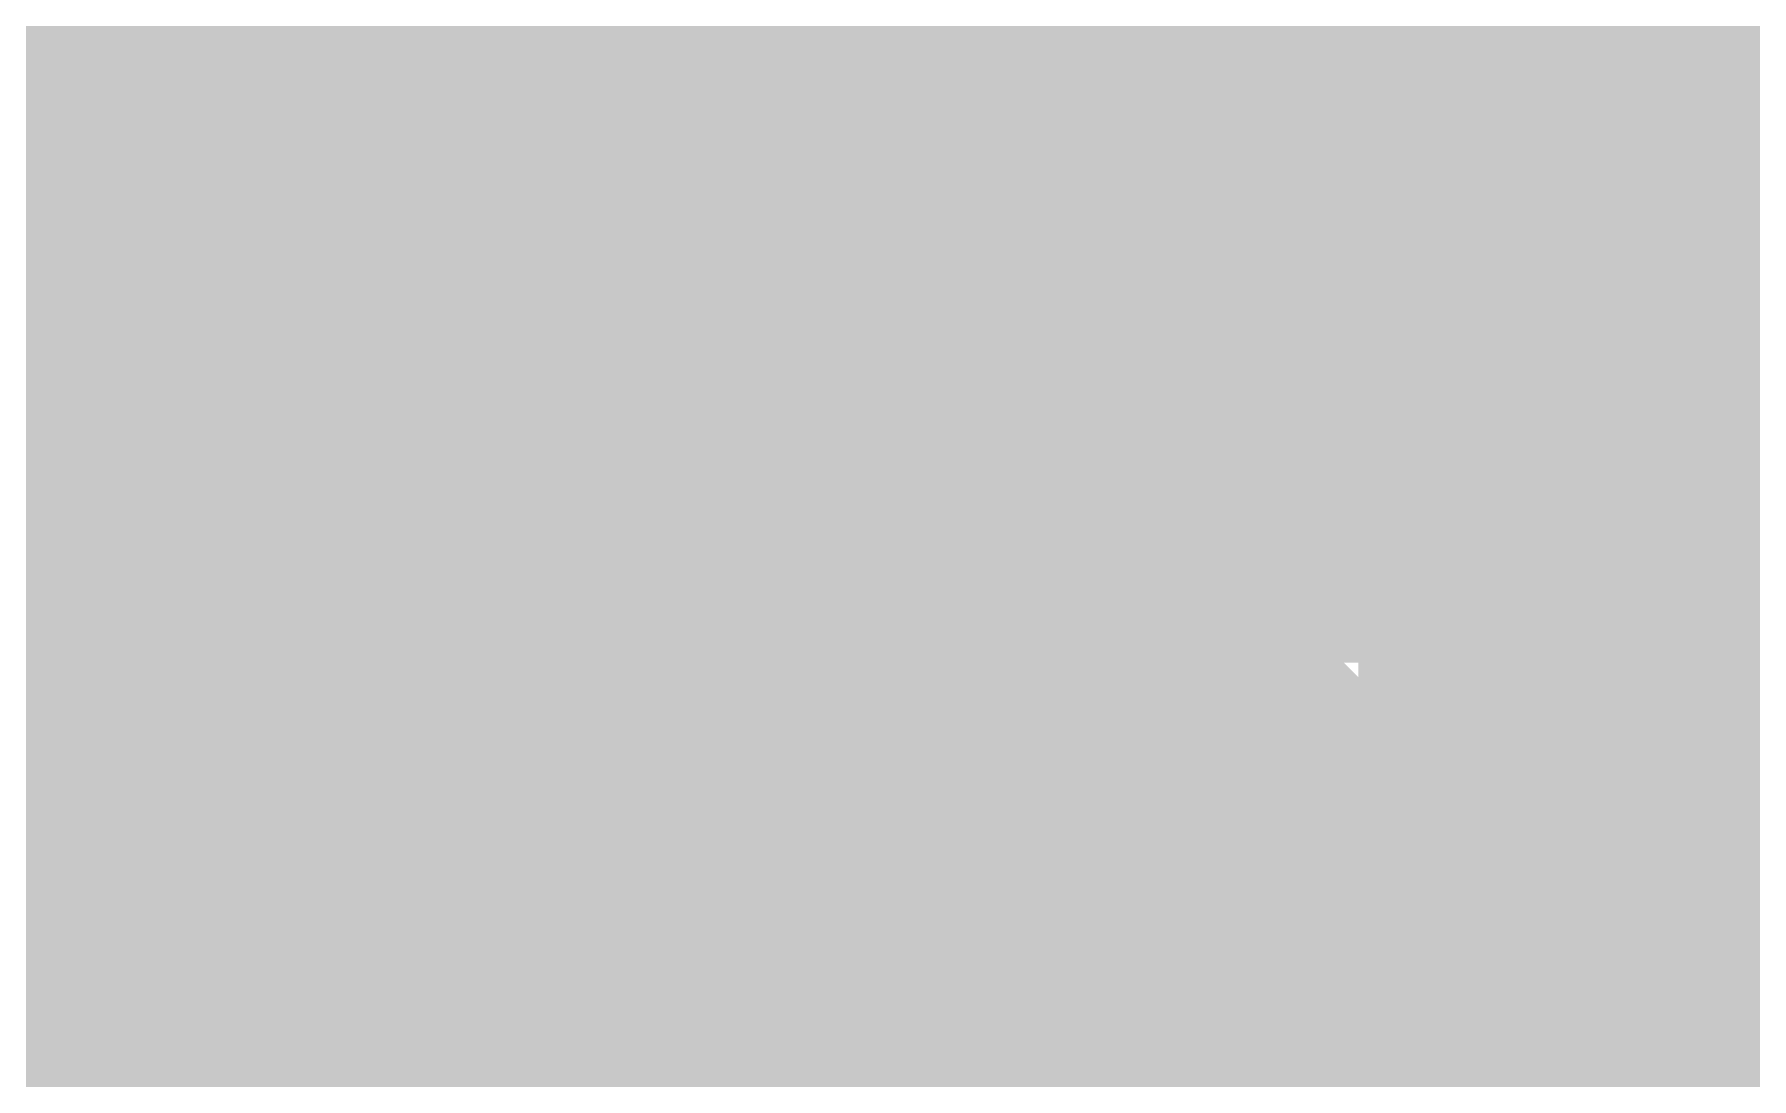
# Model space of a CAD drawing. Header units: inches. Extents: x 0 to 841, y 0 to 594.
# Drawn here: x 607.303 to 608.068, y 520.198 to 520.663 of the extents above; entities that cross this region are included whole.
import ezdxf

# ---------------------------------------------------------------- set-up
doc = ezdxf.new("R2010")
doc.units = ezdxf.units.IN
doc.layers.add('Sheet', color=255, linetype='Continuous')

msp = doc.modelspace()

# ---------------------------------------------------------------- linework, layer by layer
at = {"layer": 'Sheet'}
for points in [[(607.50617, 525.49955, 0.7493, 0.7493, 0), (607.50617, 519.99705, 0.7493, 0.7493, 0)], [(607.50617, 524.98299, 0.29972, 0.29972, 0), (607.50617, 519.99705, 0.29972, 0.29972, 0)], [(607.14684, 520.67083, 0.29972, 0.29972, 0), (607.1693, 520.69329, 0.29972, 0.29972, 0), (607.21422, 520.69329, 0.29972, 0.29972, 0), (607.23667, 520.71574, 0.29972, 0.29972, 0), (607.28159, 520.71574, 0.29972, 0.29972, 0), (607.30405, 520.7382, 0.29972, 0.29972, 0), (607.34896, 520.7382, 0.29972, 0.29972, 0), (607.39388, 520.76066, 0.29972, 0.29972, 0), (607.41634, 520.76066, 0.29972, 0.29972, 0), (607.46125, 520.76066, 0.29972, 0.29972, 0), (607.50617, 520.76066, 0.29972, 0.29972, 0)], [(607.14684, 520.67083, 0.29972, 0.29972, 0), (607.1693, 520.69329, 0.29972, 0.29972, 0), (607.21422, 520.69329, 0.29972, 0.29972, 0), (607.23667, 520.71574, 0.29972, 0.29972, 0), (607.28159, 520.71574, 0.29972, 0.29972, 0), (607.30405, 520.7382, 0.29972, 0.29972, 0), (607.34896, 520.7382, 0.29972, 0.29972, 0), (607.39388, 520.76066, 0.29972, 0.29972, 0), (607.41634, 520.76066, 0.29972, 0.29972, 0), (607.46125, 520.76066, 0.29972, 0.29972, 0), (607.50617, 520.76066, 0.29972, 0.29972, 0)], [(607.14684, 520.67083, 0.29972, 0.29972, 0), (607.1693, 520.69329, 0.29972, 0.29972, 0), (607.21422, 520.69329, 0.29972, 0.29972, 0), (607.23667, 520.71574, 0.29972, 0.29972, 0), (607.28159, 520.71574, 0.29972, 0.29972, 0), (607.30405, 520.7382, 0.29972, 0.29972, 0), (607.34896, 520.7382, 0.29972, 0.29972, 0), (607.39388, 520.76066, 0.29972, 0.29972, 0), (607.41634, 520.76066, 0.29972, 0.29972, 0), (607.46125, 520.76066, 0.29972, 0.29972, 0), (607.50617, 520.76066, 0.29972, 0.29972, 0)], [(607.14684, 520.67083, 0.29972, 0.29972, 0), (607.1693, 520.69329, 0.29972, 0.29972, 0), (607.21422, 520.69329, 0.29972, 0.29972, 0), (607.23667, 520.71574, 0.29972, 0.29972, 0), (607.28159, 520.71574, 0.29972, 0.29972, 0), (607.30405, 520.7382, 0.29972, 0.29972, 0), (607.34896, 520.7382, 0.29972, 0.29972, 0), (607.39388, 520.76066, 0.29972, 0.29972, 0), (607.41634, 520.76066, 0.29972, 0.29972, 0), (607.46125, 520.76066, 0.29972, 0.29972, 0), (607.50617, 520.76066, 0.29972, 0.29972, 0)], [(607.14684, 520.67083, 0.29972, 0.29972, 0), (607.1693, 520.69329, 0.29972, 0.29972, 0), (607.21422, 520.69329, 0.29972, 0.29972, 0), (607.23667, 520.71574, 0.29972, 0.29972, 0), (607.28159, 520.71574, 0.29972, 0.29972, 0), (607.30405, 520.7382, 0.29972, 0.29972, 0), (607.34896, 520.7382, 0.29972, 0.29972, 0), (607.39388, 520.76066, 0.29972, 0.29972, 0), (607.41634, 520.76066, 0.29972, 0.29972, 0), (607.46125, 520.76066, 0.29972, 0.29972, 0), (607.50617, 520.76066, 0.29972, 0.29972, 0)], [(607.14684, 520.67083, 0.29972, 0.29972, 0), (607.1693, 520.69329, 0.29972, 0.29972, 0), (607.21422, 520.69329, 0.29972, 0.29972, 0), (607.23667, 520.71574, 0.29972, 0.29972, 0), (607.28159, 520.71574, 0.29972, 0.29972, 0), (607.30405, 520.7382, 0.29972, 0.29972, 0), (607.34896, 520.7382, 0.29972, 0.29972, 0), (607.39388, 520.76066, 0.29972, 0.29972, 0), (607.41634, 520.76066, 0.29972, 0.29972, 0), (607.46125, 520.76066, 0.29972, 0.29972, 0), (607.50617, 520.76066, 0.29972, 0.29972, 0)], [(607.50617, 520.76066, 0.29972, 0.29972, 0), (607.50617, 520.76066, 0.29972, 0.29972, 0)], [(607.50617, 520.76066, 0.29972, 0.29972, 0), (607.55108, 520.76066, 0.29972, 0.29972, 0), (607.57354, 520.76066, 0.29972, 0.29972, 0), (607.61846, 520.76066, 0.29972, 0.29972, 0), (607.66337, 520.7382, 0.29972, 0.29972, 0), (607.68583, 520.7382, 0.29972, 0.29972, 0), (607.73075, 520.71574, 0.29972, 0.29972, 0), (607.7532, 520.71574, 0.29972, 0.29972, 0), (607.79812, 520.69329, 0.29972, 0.29972, 0), (607.82058, 520.69329, 0.29972, 0.29972, 0), (607.86549, 520.67083, 0.29972, 0.29972, 0), (607.88795, 520.64837, 0.29972, 0.29972, 0), (607.93287, 520.62591, 0.29972, 0.29972, 0), (607.95532, 520.60345, 0.29972, 0.29972, 0), (607.97778, 520.58099, 0.29972, 0.29972, 0), (608.0227, 520.55853, 0.29972, 0.29972, 0), (608.04516, 520.53607, 0.29972, 0.29972, 0), (608.06761, 520.51361, 0.29972, 0.29972, 0), (608.09007, 520.46869, 0.29972, 0.29972, 0), (608.11253, 520.44623, 0.29972, 0.29972, 0), (608.13499, 520.42378, 0.29972, 0.29972, 0), (608.15744, 520.37886, 0.29972, 0.29972, 0), (608.1799, 520.3564, 0.29972, 0.29972, 0), (608.20236, 520.31148, 0.29972, 0.29972, 0), (608.20236, 520.28902, 0.29972, 0.29972, 0), (608.22482, 520.2441, 0.29972, 0.29972, 0)], [(607.50617, 520.76066, 0.29972, 0.29972, 0), (607.50617, 520.76066, 0.29972, 0.29972, 0)], [(607.50617, 520.76066, 0.29972, 0.29972, 0), (607.55108, 520.76066, 0.29972, 0.29972, 0), (607.57354, 520.76066, 0.29972, 0.29972, 0), (607.61846, 520.76066, 0.29972, 0.29972, 0), (607.66337, 520.7382, 0.29972, 0.29972, 0), (607.68583, 520.7382, 0.29972, 0.29972, 0), (607.73075, 520.71574, 0.29972, 0.29972, 0), (607.7532, 520.71574, 0.29972, 0.29972, 0), (607.79812, 520.69329, 0.29972, 0.29972, 0), (607.82058, 520.69329, 0.29972, 0.29972, 0), (607.86549, 520.67083, 0.29972, 0.29972, 0), (607.88795, 520.64837, 0.29972, 0.29972, 0), (607.93287, 520.62591, 0.29972, 0.29972, 0), (607.95532, 520.60345, 0.29972, 0.29972, 0), (607.97778, 520.58099, 0.29972, 0.29972, 0), (608.0227, 520.55853, 0.29972, 0.29972, 0), (608.04516, 520.53607, 0.29972, 0.29972, 0), (608.06761, 520.51361, 0.29972, 0.29972, 0), (608.09007, 520.46869, 0.29972, 0.29972, 0), (608.11253, 520.44623, 0.29972, 0.29972, 0), (608.13499, 520.42378, 0.29972, 0.29972, 0), (608.15744, 520.37886, 0.29972, 0.29972, 0), (608.1799, 520.3564, 0.29972, 0.29972, 0), (608.20236, 520.31148, 0.29972, 0.29972, 0), (608.20236, 520.28902, 0.29972, 0.29972, 0), (608.22482, 520.2441, 0.29972, 0.29972, 0)], [(607.50617, 520.76066, 0.29972, 0.29972, 0), (607.50617, 520.76066, 0.29972, 0.29972, 0)], [(607.50617, 520.76066, 0.29972, 0.29972, 0), (607.55108, 520.76066, 0.29972, 0.29972, 0), (607.57354, 520.76066, 0.29972, 0.29972, 0), (607.61846, 520.76066, 0.29972, 0.29972, 0), (607.66337, 520.7382, 0.29972, 0.29972, 0), (607.68583, 520.7382, 0.29972, 0.29972, 0), (607.73075, 520.71574, 0.29972, 0.29972, 0), (607.7532, 520.71574, 0.29972, 0.29972, 0), (607.79812, 520.69329, 0.29972, 0.29972, 0), (607.82058, 520.69329, 0.29972, 0.29972, 0), (607.86549, 520.67083, 0.29972, 0.29972, 0), (607.88795, 520.64837, 0.29972, 0.29972, 0), (607.93287, 520.62591, 0.29972, 0.29972, 0), (607.95532, 520.60345, 0.29972, 0.29972, 0), (607.97778, 520.58099, 0.29972, 0.29972, 0), (608.0227, 520.55853, 0.29972, 0.29972, 0), (608.04516, 520.53607, 0.29972, 0.29972, 0), (608.06761, 520.51361, 0.29972, 0.29972, 0), (608.09007, 520.46869, 0.29972, 0.29972, 0), (608.11253, 520.44623, 0.29972, 0.29972, 0), (608.13499, 520.42378, 0.29972, 0.29972, 0), (608.15744, 520.37886, 0.29972, 0.29972, 0), (608.1799, 520.3564, 0.29972, 0.29972, 0), (608.20236, 520.31148, 0.29972, 0.29972, 0), (608.20236, 520.28902, 0.29972, 0.29972, 0), (608.22482, 520.2441, 0.29972, 0.29972, 0)], [(607.50617, 520.76066, 0.29972, 0.29972, 0), (607.50617, 520.76066, 0.29972, 0.29972, 0)], [(607.50617, 520.76066, 0.29972, 0.29972, 0), (607.55108, 520.76066, 0.29972, 0.29972, 0), (607.57354, 520.76066, 0.29972, 0.29972, 0), (607.61846, 520.76066, 0.29972, 0.29972, 0), (607.66337, 520.7382, 0.29972, 0.29972, 0), (607.68583, 520.7382, 0.29972, 0.29972, 0), (607.73075, 520.71574, 0.29972, 0.29972, 0), (607.7532, 520.71574, 0.29972, 0.29972, 0), (607.79812, 520.69329, 0.29972, 0.29972, 0), (607.82058, 520.69329, 0.29972, 0.29972, 0), (607.86549, 520.67083, 0.29972, 0.29972, 0), (607.88795, 520.64837, 0.29972, 0.29972, 0), (607.93287, 520.62591, 0.29972, 0.29972, 0), (607.95532, 520.60345, 0.29972, 0.29972, 0), (607.97778, 520.58099, 0.29972, 0.29972, 0), (608.0227, 520.55853, 0.29972, 0.29972, 0), (608.04516, 520.53607, 0.29972, 0.29972, 0), (608.06761, 520.51361, 0.29972, 0.29972, 0), (608.09007, 520.46869, 0.29972, 0.29972, 0), (608.11253, 520.44623, 0.29972, 0.29972, 0), (608.13499, 520.42378, 0.29972, 0.29972, 0), (608.15744, 520.37886, 0.29972, 0.29972, 0), (608.1799, 520.3564, 0.29972, 0.29972, 0), (608.20236, 520.31148, 0.29972, 0.29972, 0), (608.20236, 520.28902, 0.29972, 0.29972, 0), (608.22482, 520.2441, 0.29972, 0.29972, 0)], [(607.50617, 520.76066, 0.29972, 0.29972, 0), (607.50617, 520.76066, 0.29972, 0.29972, 0)], [(607.50617, 520.76066, 0.29972, 0.29972, 0), (607.55108, 520.76066, 0.29972, 0.29972, 0), (607.57354, 520.76066, 0.29972, 0.29972, 0), (607.61846, 520.76066, 0.29972, 0.29972, 0), (607.66337, 520.7382, 0.29972, 0.29972, 0), (607.68583, 520.7382, 0.29972, 0.29972, 0), (607.73075, 520.71574, 0.29972, 0.29972, 0), (607.7532, 520.71574, 0.29972, 0.29972, 0), (607.79812, 520.69329, 0.29972, 0.29972, 0), (607.82058, 520.69329, 0.29972, 0.29972, 0), (607.86549, 520.67083, 0.29972, 0.29972, 0), (607.88795, 520.64837, 0.29972, 0.29972, 0), (607.93287, 520.62591, 0.29972, 0.29972, 0), (607.95532, 520.60345, 0.29972, 0.29972, 0), (607.97778, 520.58099, 0.29972, 0.29972, 0), (608.0227, 520.55853, 0.29972, 0.29972, 0), (608.04516, 520.53607, 0.29972, 0.29972, 0), (608.06761, 520.51361, 0.29972, 0.29972, 0), (608.09007, 520.46869, 0.29972, 0.29972, 0), (608.11253, 520.44623, 0.29972, 0.29972, 0), (608.13499, 520.42378, 0.29972, 0.29972, 0), (608.15744, 520.37886, 0.29972, 0.29972, 0), (608.1799, 520.3564, 0.29972, 0.29972, 0), (608.20236, 520.31148, 0.29972, 0.29972, 0), (608.20236, 520.28902, 0.29972, 0.29972, 0), (608.22482, 520.2441, 0.29972, 0.29972, 0)], [(607.50617, 520.76066, 0.29972, 0.29972, 0), (607.50617, 520.76066, 0.29972, 0.29972, 0)], [(607.50617, 520.76066, 0.29972, 0.29972, 0), (607.55108, 520.76066, 0.29972, 0.29972, 0), (607.57354, 520.76066, 0.29972, 0.29972, 0), (607.61846, 520.76066, 0.29972, 0.29972, 0), (607.66337, 520.7382, 0.29972, 0.29972, 0), (607.68583, 520.7382, 0.29972, 0.29972, 0), (607.73075, 520.71574, 0.29972, 0.29972, 0), (607.7532, 520.71574, 0.29972, 0.29972, 0), (607.79812, 520.69329, 0.29972, 0.29972, 0), (607.82058, 520.69329, 0.29972, 0.29972, 0), (607.86549, 520.67083, 0.29972, 0.29972, 0), (607.88795, 520.64837, 0.29972, 0.29972, 0), (607.93287, 520.62591, 0.29972, 0.29972, 0), (607.95532, 520.60345, 0.29972, 0.29972, 0), (607.97778, 520.58099, 0.29972, 0.29972, 0), (608.0227, 520.55853, 0.29972, 0.29972, 0), (608.04516, 520.53607, 0.29972, 0.29972, 0), (608.06761, 520.51361, 0.29972, 0.29972, 0), (608.09007, 520.46869, 0.29972, 0.29972, 0), (608.11253, 520.44623, 0.29972, 0.29972, 0), (608.13499, 520.42378, 0.29972, 0.29972, 0), (608.15744, 520.37886, 0.29972, 0.29972, 0), (608.1799, 520.3564, 0.29972, 0.29972, 0), (608.20236, 520.31148, 0.29972, 0.29972, 0), (608.20236, 520.28902, 0.29972, 0.29972, 0), (608.22482, 520.2441, 0.29972, 0.29972, 0)], [(607.50617, 520.76066, 0.09906, 0.09906, 0), (607.55108, 520.76066, 0.09906, 0.09906, 0), (607.57354, 520.76066, 0.09906, 0.09906, 0), (607.61846, 520.76066, 0.09906, 0.09906, 0), (607.66337, 520.7382, 0.09906, 0.09906, 0), (607.68583, 520.7382, 0.09906, 0.09906, 0), (607.73075, 520.71574, 0.09906, 0.09906, 0), (607.7532, 520.71574, 0.09906, 0.09906, 0), (607.79812, 520.69329, 0.09906, 0.09906, 0), (607.82058, 520.69329, 0.09906, 0.09906, 0), (607.86549, 520.67083, 0.09906, 0.09906, 0), (607.88795, 520.64837, 0.09906, 0.09906, 0), (607.93287, 520.62591, 0.09906, 0.09906, 0), (607.95532, 520.60345, 0.09906, 0.09906, 0), (607.97778, 520.58099, 0.09906, 0.09906, 0), (608.0227, 520.55853, 0.09906, 0.09906, 0), (608.04516, 520.53607, 0.09906, 0.09906, 0), (608.06761, 520.51361, 0.09906, 0.09906, 0), (608.09007, 520.46869, 0.09906, 0.09906, 0), (608.11253, 520.44623, 0.09906, 0.09906, 0), (608.13499, 520.42378, 0.09906, 0.09906, 0)], [(607.50617, 520.76066, 0.09906, 0.09906, 0), (607.55108, 520.76066, 0.09906, 0.09906, 0), (607.57354, 520.76066, 0.09906, 0.09906, 0), (607.61846, 520.76066, 0.09906, 0.09906, 0), (607.66337, 520.7382, 0.09906, 0.09906, 0), (607.68583, 520.7382, 0.09906, 0.09906, 0), (607.73075, 520.71574, 0.09906, 0.09906, 0), (607.7532, 520.71574, 0.09906, 0.09906, 0), (607.79812, 520.69329, 0.09906, 0.09906, 0), (607.82058, 520.69329, 0.09906, 0.09906, 0), (607.86549, 520.67083, 0.09906, 0.09906, 0), (607.88795, 520.64837, 0.09906, 0.09906, 0), (607.93287, 520.62591, 0.09906, 0.09906, 0), (607.95532, 520.60345, 0.09906, 0.09906, 0), (607.97778, 520.58099, 0.09906, 0.09906, 0), (608.0227, 520.55853, 0.09906, 0.09906, 0), (608.04516, 520.53607, 0.09906, 0.09906, 0), (608.06761, 520.51361, 0.09906, 0.09906, 0), (608.09007, 520.46869, 0.09906, 0.09906, 0), (608.11253, 520.44623, 0.09906, 0.09906, 0), (608.13499, 520.42378, 0.09906, 0.09906, 0)], [(607.50617, 520.76066, 0.09906, 0.09906, 0), (607.55108, 520.76066, 0.09906, 0.09906, 0), (607.57354, 520.76066, 0.09906, 0.09906, 0), (607.61846, 520.76066, 0.09906, 0.09906, 0), (607.66337, 520.7382, 0.09906, 0.09906, 0), (607.68583, 520.7382, 0.09906, 0.09906, 0), (607.73075, 520.71574, 0.09906, 0.09906, 0), (607.7532, 520.71574, 0.09906, 0.09906, 0), (607.79812, 520.69329, 0.09906, 0.09906, 0), (607.82058, 520.69329, 0.09906, 0.09906, 0), (607.86549, 520.67083, 0.09906, 0.09906, 0), (607.88795, 520.64837, 0.09906, 0.09906, 0), (607.93287, 520.62591, 0.09906, 0.09906, 0), (607.95532, 520.60345, 0.09906, 0.09906, 0), (607.97778, 520.58099, 0.09906, 0.09906, 0), (608.0227, 520.55853, 0.09906, 0.09906, 0), (608.04516, 520.53607, 0.09906, 0.09906, 0), (608.06761, 520.51361, 0.09906, 0.09906, 0), (608.09007, 520.46869, 0.09906, 0.09906, 0), (608.11253, 520.44623, 0.09906, 0.09906, 0), (608.13499, 520.42378, 0.09906, 0.09906, 0)], [(607.50617, 520.76066, 0.09906, 0.09906, 0), (607.55108, 520.76066, 0.09906, 0.09906, 0), (607.57354, 520.76066, 0.09906, 0.09906, 0), (607.61846, 520.76066, 0.09906, 0.09906, 0), (607.66337, 520.7382, 0.09906, 0.09906, 0), (607.68583, 520.7382, 0.09906, 0.09906, 0), (607.73075, 520.71574, 0.09906, 0.09906, 0), (607.7532, 520.71574, 0.09906, 0.09906, 0), (607.79812, 520.69329, 0.09906, 0.09906, 0), (607.82058, 520.69329, 0.09906, 0.09906, 0), (607.86549, 520.67083, 0.09906, 0.09906, 0), (607.88795, 520.64837, 0.09906, 0.09906, 0), (607.93287, 520.62591, 0.09906, 0.09906, 0), (607.95532, 520.60345, 0.09906, 0.09906, 0), (607.97778, 520.58099, 0.09906, 0.09906, 0), (608.0227, 520.55853, 0.09906, 0.09906, 0), (608.04516, 520.53607, 0.09906, 0.09906, 0), (608.06761, 520.51361, 0.09906, 0.09906, 0), (608.09007, 520.46869, 0.09906, 0.09906, 0), (608.11253, 520.44623, 0.09906, 0.09906, 0), (608.13499, 520.42378, 0.09906, 0.09906, 0)], [(607.50617, 520.76066, 0.09906, 0.09906, 0), (607.55108, 520.76066, 0.09906, 0.09906, 0), (607.57354, 520.76066, 0.09906, 0.09906, 0), (607.61846, 520.76066, 0.09906, 0.09906, 0), (607.66337, 520.7382, 0.09906, 0.09906, 0), (607.68583, 520.7382, 0.09906, 0.09906, 0), (607.73075, 520.71574, 0.09906, 0.09906, 0), (607.7532, 520.71574, 0.09906, 0.09906, 0), (607.79812, 520.69329, 0.09906, 0.09906, 0), (607.82058, 520.69329, 0.09906, 0.09906, 0), (607.86549, 520.67083, 0.09906, 0.09906, 0), (607.88795, 520.64837, 0.09906, 0.09906, 0), (607.93287, 520.62591, 0.09906, 0.09906, 0), (607.95532, 520.60345, 0.09906, 0.09906, 0), (607.97778, 520.58099, 0.09906, 0.09906, 0), (608.0227, 520.55853, 0.09906, 0.09906, 0), (608.04516, 520.53607, 0.09906, 0.09906, 0), (608.06761, 520.51361, 0.09906, 0.09906, 0), (608.09007, 520.46869, 0.09906, 0.09906, 0), (608.11253, 520.44623, 0.09906, 0.09906, 0), (608.13499, 520.42378, 0.09906, 0.09906, 0)], [(607.50617, 520.76066, 0.09906, 0.09906, 0), (607.55108, 520.76066, 0.09906, 0.09906, 0), (607.57354, 520.76066, 0.09906, 0.09906, 0), (607.61846, 520.76066, 0.09906, 0.09906, 0), (607.66337, 520.7382, 0.09906, 0.09906, 0), (607.68583, 520.7382, 0.09906, 0.09906, 0), (607.73075, 520.71574, 0.09906, 0.09906, 0), (607.7532, 520.71574, 0.09906, 0.09906, 0), (607.79812, 520.69329, 0.09906, 0.09906, 0), (607.82058, 520.69329, 0.09906, 0.09906, 0), (607.86549, 520.67083, 0.09906, 0.09906, 0), (607.88795, 520.64837, 0.09906, 0.09906, 0), (607.93287, 520.62591, 0.09906, 0.09906, 0), (607.95532, 520.60345, 0.09906, 0.09906, 0), (607.97778, 520.58099, 0.09906, 0.09906, 0), (608.0227, 520.55853, 0.09906, 0.09906, 0), (608.04516, 520.53607, 0.09906, 0.09906, 0), (608.06761, 520.51361, 0.09906, 0.09906, 0), (608.09007, 520.46869, 0.09906, 0.09906, 0), (608.11253, 520.44623, 0.09906, 0.09906, 0), (608.13499, 520.42378, 0.09906, 0.09906, 0)], [(607.14684, 520.3564, 0.29972, 0.29972, 0), (607.1693, 520.37886, 0.29972, 0.29972, 0), (607.19176, 520.40132, 0.29972, 0.29972, 0), (607.21422, 520.40132, 0.29972, 0.29972, 0), (607.23667, 520.42378, 0.29972, 0.29972, 0), (607.25913, 520.42378, 0.29972, 0.29972, 0), (607.28159, 520.44623, 0.29972, 0.29972, 0), (607.30405, 520.44623, 0.29972, 0.29972, 0), (607.32651, 520.46869, 0.29972, 0.29972, 0), (607.34896, 520.46869, 0.29972, 0.29972, 0), (607.37142, 520.46869, 0.29972, 0.29972, 0), (607.39388, 520.49115, 0.29972, 0.29972, 0), (607.41634, 520.49115, 0.29972, 0.29972, 0), (607.46125, 520.49115, 0.29972, 0.29972, 0), (607.48371, 520.49115, 0.29972, 0.29972, 0), (607.50617, 520.49115, 0.29972, 0.29972, 0)], [(607.14684, 520.3564, 0.29972, 0.29972, 0), (607.1693, 520.37886, 0.29972, 0.29972, 0), (607.19176, 520.40132, 0.29972, 0.29972, 0), (607.21422, 520.40132, 0.29972, 0.29972, 0), (607.23667, 520.42378, 0.29972, 0.29972, 0), (607.25913, 520.42378, 0.29972, 0.29972, 0), (607.28159, 520.44623, 0.29972, 0.29972, 0), (607.30405, 520.44623, 0.29972, 0.29972, 0), (607.32651, 520.46869, 0.29972, 0.29972, 0), (607.34896, 520.46869, 0.29972, 0.29972, 0), (607.37142, 520.46869, 0.29972, 0.29972, 0), (607.39388, 520.49115, 0.29972, 0.29972, 0), (607.41634, 520.49115, 0.29972, 0.29972, 0), (607.46125, 520.49115, 0.29972, 0.29972, 0), (607.48371, 520.49115, 0.29972, 0.29972, 0), (607.50617, 520.49115, 0.29972, 0.29972, 0)], [(607.14684, 520.3564, 0.29972, 0.29972, 0), (607.1693, 520.37886, 0.29972, 0.29972, 0), (607.19176, 520.40132, 0.29972, 0.29972, 0), (607.21422, 520.40132, 0.29972, 0.29972, 0), (607.23667, 520.42378, 0.29972, 0.29972, 0), (607.25913, 520.42378, 0.29972, 0.29972, 0), (607.28159, 520.44623, 0.29972, 0.29972, 0), (607.30405, 520.44623, 0.29972, 0.29972, 0), (607.32651, 520.46869, 0.29972, 0.29972, 0), (607.34896, 520.46869, 0.29972, 0.29972, 0), (607.37142, 520.46869, 0.29972, 0.29972, 0), (607.39388, 520.49115, 0.29972, 0.29972, 0), (607.41634, 520.49115, 0.29972, 0.29972, 0), (607.46125, 520.49115, 0.29972, 0.29972, 0), (607.48371, 520.49115, 0.29972, 0.29972, 0), (607.50617, 520.49115, 0.29972, 0.29972, 0)], [(607.14684, 520.3564, 0.29972, 0.29972, 0), (607.1693, 520.37886, 0.29972, 0.29972, 0), (607.19176, 520.40132, 0.29972, 0.29972, 0), (607.21422, 520.40132, 0.29972, 0.29972, 0), (607.23667, 520.42378, 0.29972, 0.29972, 0), (607.25913, 520.42378, 0.29972, 0.29972, 0), (607.28159, 520.44623, 0.29972, 0.29972, 0), (607.30405, 520.44623, 0.29972, 0.29972, 0), (607.32651, 520.46869, 0.29972, 0.29972, 0), (607.34896, 520.46869, 0.29972, 0.29972, 0), (607.37142, 520.46869, 0.29972, 0.29972, 0), (607.39388, 520.49115, 0.29972, 0.29972, 0), (607.41634, 520.49115, 0.29972, 0.29972, 0), (607.46125, 520.49115, 0.29972, 0.29972, 0), (607.48371, 520.49115, 0.29972, 0.29972, 0), (607.50617, 520.49115, 0.29972, 0.29972, 0)], [(607.50617, 520.49115, 0.29972, 0.29972, 0), (607.50617, 520.49115, 0.29972, 0.29972, 0)], [(607.50617, 520.49115, 0.29972, 0.29972, 0), (607.52863, 520.49115, 0.29972, 0.29972, 0), (607.55108, 520.49115, 0.29972, 0.29972, 0), (607.57354, 520.49115, 0.29972, 0.29972, 0), (607.596, 520.49115, 0.29972, 0.29972, 0), (607.61846, 520.46869, 0.29972, 0.29972, 0), (607.64092, 520.46869, 0.29972, 0.29972, 0), (607.68583, 520.46869, 0.29972, 0.29972, 0), (607.70829, 520.44623, 0.29972, 0.29972, 0), (607.70829, 520.44623, 0.29972, 0.29972, 0), (607.73075, 520.42378, 0.29972, 0.29972, 0), (607.7532, 520.42378, 0.29972, 0.29972, 0), (607.77566, 520.40132, 0.29972, 0.29972, 0), (607.79812, 520.40132, 0.29972, 0.29972, 0), (607.82058, 520.37886, 0.29972, 0.29972, 0), (607.84304, 520.3564, 0.29972, 0.29972, 0), (607.84304, 520.33394, 0.29972, 0.29972, 0), (607.86549, 520.33394, 0.29972, 0.29972, 0), (607.88795, 520.31148, 0.29972, 0.29972, 0), (607.91041, 520.28902, 0.29972, 0.29972, 0), (607.91041, 520.26656, 0.29972, 0.29972, 0), (607.93287, 520.2441, 0.29972, 0.29972, 0), (607.93287, 520.22164, 0.29972, 0.29972, 0), (607.95532, 520.19918, 0.29972, 0.29972, 0), (607.95532, 520.19918, 0.29972, 0.29972, 0), (607.97778, 520.17672, 0.29972, 0.29972, 0), (607.97778, 520.13181, 0.29972, 0.29972, 0), (607.97778, 520.10935, 0.29972, 0.29972, 0), (608.00024, 520.08689, 0.29972, 0.29972, 0), (608.00024, 520.06443, 0.29972, 0.29972, 0), (608.00024, 520.04197, 0.29972, 0.29972, 0)], [(607.50617, 520.49115, 0.29972, 0.29972, 0), (607.50617, 520.49115, 0.29972, 0.29972, 0)], [(607.50617, 520.49115, 0.29972, 0.29972, 0), (607.52863, 520.49115, 0.29972, 0.29972, 0), (607.55108, 520.49115, 0.29972, 0.29972, 0), (607.57354, 520.49115, 0.29972, 0.29972, 0), (607.596, 520.49115, 0.29972, 0.29972, 0), (607.61846, 520.46869, 0.29972, 0.29972, 0), (607.64092, 520.46869, 0.29972, 0.29972, 0), (607.68583, 520.46869, 0.29972, 0.29972, 0), (607.70829, 520.44623, 0.29972, 0.29972, 0), (607.70829, 520.44623, 0.29972, 0.29972, 0), (607.73075, 520.42378, 0.29972, 0.29972, 0), (607.7532, 520.42378, 0.29972, 0.29972, 0), (607.77566, 520.40132, 0.29972, 0.29972, 0), (607.79812, 520.40132, 0.29972, 0.29972, 0), (607.82058, 520.37886, 0.29972, 0.29972, 0), (607.84304, 520.3564, 0.29972, 0.29972, 0), (607.84304, 520.33394, 0.29972, 0.29972, 0), (607.86549, 520.33394, 0.29972, 0.29972, 0), (607.88795, 520.31148, 0.29972, 0.29972, 0), (607.91041, 520.28902, 0.29972, 0.29972, 0), (607.91041, 520.26656, 0.29972, 0.29972, 0), (607.93287, 520.2441, 0.29972, 0.29972, 0), (607.93287, 520.22164, 0.29972, 0.29972, 0), (607.95532, 520.19918, 0.29972, 0.29972, 0), (607.95532, 520.19918, 0.29972, 0.29972, 0), (607.97778, 520.17672, 0.29972, 0.29972, 0), (607.97778, 520.13181, 0.29972, 0.29972, 0), (607.97778, 520.10935, 0.29972, 0.29972, 0), (608.00024, 520.08689, 0.29972, 0.29972, 0), (608.00024, 520.06443, 0.29972, 0.29972, 0), (608.00024, 520.04197, 0.29972, 0.29972, 0)], [(607.50617, 520.49115, 0.29972, 0.29972, 0), (607.50617, 520.49115, 0.29972, 0.29972, 0)], [(607.50617, 520.49115, 0.29972, 0.29972, 0), (607.52863, 520.49115, 0.29972, 0.29972, 0), (607.55108, 520.49115, 0.29972, 0.29972, 0), (607.57354, 520.49115, 0.29972, 0.29972, 0), (607.596, 520.49115, 0.29972, 0.29972, 0), (607.61846, 520.46869, 0.29972, 0.29972, 0), (607.64092, 520.46869, 0.29972, 0.29972, 0), (607.68583, 520.46869, 0.29972, 0.29972, 0), (607.70829, 520.44623, 0.29972, 0.29972, 0), (607.70829, 520.44623, 0.29972, 0.29972, 0), (607.73075, 520.42378, 0.29972, 0.29972, 0), (607.7532, 520.42378, 0.29972, 0.29972, 0), (607.77566, 520.40132, 0.29972, 0.29972, 0), (607.79812, 520.40132, 0.29972, 0.29972, 0), (607.82058, 520.37886, 0.29972, 0.29972, 0), (607.84304, 520.3564, 0.29972, 0.29972, 0), (607.84304, 520.33394, 0.29972, 0.29972, 0), (607.86549, 520.33394, 0.29972, 0.29972, 0), (607.88795, 520.31148, 0.29972, 0.29972, 0), (607.91041, 520.28902, 0.29972, 0.29972, 0), (607.91041, 520.26656, 0.29972, 0.29972, 0), (607.93287, 520.2441, 0.29972, 0.29972, 0), (607.93287, 520.22164, 0.29972, 0.29972, 0), (607.95532, 520.19918, 0.29972, 0.29972, 0), (607.95532, 520.19918, 0.29972, 0.29972, 0), (607.97778, 520.17672, 0.29972, 0.29972, 0), (607.97778, 520.13181, 0.29972, 0.29972, 0), (607.97778, 520.10935, 0.29972, 0.29972, 0), (608.00024, 520.08689, 0.29972, 0.29972, 0), (608.00024, 520.06443, 0.29972, 0.29972, 0), (608.00024, 520.04197, 0.29972, 0.29972, 0)], [(607.50617, 520.49115, 0.29972, 0.29972, 0), (607.50617, 520.49115, 0.29972, 0.29972, 0)], [(607.50617, 520.49115, 0.29972, 0.29972, 0), (607.52863, 520.49115, 0.29972, 0.29972, 0), (607.55108, 520.49115, 0.29972, 0.29972, 0), (607.57354, 520.49115, 0.29972, 0.29972, 0), (607.596, 520.49115, 0.29972, 0.29972, 0), (607.61846, 520.46869, 0.29972, 0.29972, 0), (607.64092, 520.46869, 0.29972, 0.29972, 0), (607.68583, 520.46869, 0.29972, 0.29972, 0), (607.70829, 520.44623, 0.29972, 0.29972, 0), (607.70829, 520.44623, 0.29972, 0.29972, 0), (607.73075, 520.42378, 0.29972, 0.29972, 0), (607.7532, 520.42378, 0.29972, 0.29972, 0), (607.77566, 520.40132, 0.29972, 0.29972, 0), (607.79812, 520.40132, 0.29972, 0.29972, 0), (607.82058, 520.37886, 0.29972, 0.29972, 0), (607.84304, 520.3564, 0.29972, 0.29972, 0), (607.84304, 520.33394, 0.29972, 0.29972, 0), (607.86549, 520.33394, 0.29972, 0.29972, 0), (607.88795, 520.31148, 0.29972, 0.29972, 0), (607.91041, 520.28902, 0.29972, 0.29972, 0), (607.91041, 520.26656, 0.29972, 0.29972, 0), (607.93287, 520.2441, 0.29972, 0.29972, 0), (607.93287, 520.22164, 0.29972, 0.29972, 0), (607.95532, 520.19918, 0.29972, 0.29972, 0), (607.95532, 520.19918, 0.29972, 0.29972, 0), (607.97778, 520.17672, 0.29972, 0.29972, 0), (607.97778, 520.13181, 0.29972, 0.29972, 0), (607.97778, 520.10935, 0.29972, 0.29972, 0), (608.00024, 520.08689, 0.29972, 0.29972, 0), (608.00024, 520.06443, 0.29972, 0.29972, 0), (608.00024, 520.04197, 0.29972, 0.29972, 0)], [(607.23667, 520.42378, 0.09906, 0.09906, 0), (607.25913, 520.42378, 0.09906, 0.09906, 0), (607.28159, 520.44623, 0.09906, 0.09906, 0), (607.30405, 520.44623, 0.09906, 0.09906, 0), (607.32651, 520.46869, 0.09906, 0.09906, 0), (607.34896, 520.46869, 0.09906, 0.09906, 0), (607.37142, 520.46869, 0.09906, 0.09906, 0), (607.39388, 520.49115, 0.09906, 0.09906, 0), (607.41634, 520.49115, 0.09906, 0.09906, 0), (607.46125, 520.49115, 0.09906, 0.09906, 0), (607.48371, 520.49115, 0.09906, 0.09906, 0), (607.50617, 520.49115, 0.09906, 0.09906, 0)], [(607.23667, 520.42378, 0.09906, 0.09906, 0), (607.25913, 520.42378, 0.09906, 0.09906, 0), (607.28159, 520.44623, 0.09906, 0.09906, 0), (607.30405, 520.44623, 0.09906, 0.09906, 0), (607.32651, 520.46869, 0.09906, 0.09906, 0), (607.34896, 520.46869, 0.09906, 0.09906, 0), (607.37142, 520.46869, 0.09906, 0.09906, 0), (607.39388, 520.49115, 0.09906, 0.09906, 0), (607.41634, 520.49115, 0.09906, 0.09906, 0), (607.46125, 520.49115, 0.09906, 0.09906, 0), (607.48371, 520.49115, 0.09906, 0.09906, 0), (607.50617, 520.49115, 0.09906, 0.09906, 0)], [(607.23667, 520.42378, 0.09906, 0.09906, 0), (607.25913, 520.42378, 0.09906, 0.09906, 0), (607.28159, 520.44623, 0.09906, 0.09906, 0), (607.30405, 520.44623, 0.09906, 0.09906, 0), (607.32651, 520.46869, 0.09906, 0.09906, 0), (607.34896, 520.46869, 0.09906, 0.09906, 0), (607.37142, 520.46869, 0.09906, 0.09906, 0), (607.39388, 520.49115, 0.09906, 0.09906, 0), (607.41634, 520.49115, 0.09906, 0.09906, 0), (607.46125, 520.49115, 0.09906, 0.09906, 0), (607.48371, 520.49115, 0.09906, 0.09906, 0), (607.50617, 520.49115, 0.09906, 0.09906, 0)], [(607.23667, 520.42378, 0.09906, 0.09906, 0), (607.25913, 520.42378, 0.09906, 0.09906, 0), (607.28159, 520.44623, 0.09906, 0.09906, 0), (607.30405, 520.44623, 0.09906, 0.09906, 0), (607.32651, 520.46869, 0.09906, 0.09906, 0), (607.34896, 520.46869, 0.09906, 0.09906, 0), (607.37142, 520.46869, 0.09906, 0.09906, 0), (607.39388, 520.49115, 0.09906, 0.09906, 0), (607.41634, 520.49115, 0.09906, 0.09906, 0), (607.46125, 520.49115, 0.09906, 0.09906, 0), (607.48371, 520.49115, 0.09906, 0.09906, 0), (607.50617, 520.49115, 0.09906, 0.09906, 0)], [(607.50617, 520.49115, 0.09906, 0.09906, 0), (607.50617, 520.49115, 0.09906, 0.09906, 0)], [(607.50617, 520.49115, 0.09906, 0.09906, 0), (607.52863, 520.49115, 0.09906, 0.09906, 0), (607.55108, 520.49115, 0.09906, 0.09906, 0), (607.57354, 520.49115, 0.09906, 0.09906, 0), (607.596, 520.49115, 0.09906, 0.09906, 0), (607.61846, 520.46869, 0.09906, 0.09906, 0), (607.64092, 520.46869, 0.09906, 0.09906, 0), (607.68583, 520.46869, 0.09906, 0.09906, 0), (607.70829, 520.44623, 0.09906, 0.09906, 0), (607.70829, 520.44623, 0.09906, 0.09906, 0), (607.73075, 520.42378, 0.09906, 0.09906, 0), (607.7532, 520.42378, 0.09906, 0.09906, 0), (607.77566, 520.40132, 0.09906, 0.09906, 0), (607.79812, 520.40132, 0.09906, 0.09906, 0), (607.82058, 520.37886, 0.09906, 0.09906, 0), (607.84304, 520.3564, 0.09906, 0.09906, 0), (607.84304, 520.33394, 0.09906, 0.09906, 0), (607.86549, 520.33394, 0.09906, 0.09906, 0), (607.88795, 520.31148, 0.09906, 0.09906, 0), (607.91041, 520.28902, 0.09906, 0.09906, 0), (607.91041, 520.26656, 0.09906, 0.09906, 0), (607.93287, 520.2441, 0.09906, 0.09906, 0), (607.93287, 520.22164, 0.09906, 0.09906, 0), (607.95532, 520.19918, 0.09906, 0.09906, 0), (607.95532, 520.19918, 0.09906, 0.09906, 0), (607.97778, 520.17672, 0.09906, 0.09906, 0), (607.97778, 520.13181, 0.09906, 0.09906, 0)], [(607.50617, 520.49115, 0.09906, 0.09906, 0), (607.50617, 520.49115, 0.09906, 0.09906, 0)], [(607.50617, 520.49115, 0.09906, 0.09906, 0), (607.52863, 520.49115, 0.09906, 0.09906, 0), (607.55108, 520.49115, 0.09906, 0.09906, 0), (607.57354, 520.49115, 0.09906, 0.09906, 0), (607.596, 520.49115, 0.09906, 0.09906, 0), (607.61846, 520.46869, 0.09906, 0.09906, 0), (607.64092, 520.46869, 0.09906, 0.09906, 0), (607.68583, 520.46869, 0.09906, 0.09906, 0), (607.70829, 520.44623, 0.09906, 0.09906, 0), (607.70829, 520.44623, 0.09906, 0.09906, 0), (607.73075, 520.42378, 0.09906, 0.09906, 0), (607.7532, 520.42378, 0.09906, 0.09906, 0), (607.77566, 520.40132, 0.09906, 0.09906, 0), (607.79812, 520.40132, 0.09906, 0.09906, 0), (607.82058, 520.37886, 0.09906, 0.09906, 0), (607.84304, 520.3564, 0.09906, 0.09906, 0), (607.84304, 520.33394, 0.09906, 0.09906, 0), (607.86549, 520.33394, 0.09906, 0.09906, 0), (607.88795, 520.31148, 0.09906, 0.09906, 0), (607.91041, 520.28902, 0.09906, 0.09906, 0), (607.91041, 520.26656, 0.09906, 0.09906, 0), (607.93287, 520.2441, 0.09906, 0.09906, 0), (607.93287, 520.22164, 0.09906, 0.09906, 0), (607.95532, 520.19918, 0.09906, 0.09906, 0), (607.95532, 520.19918, 0.09906, 0.09906, 0), (607.97778, 520.17672, 0.09906, 0.09906, 0), (607.97778, 520.13181, 0.09906, 0.09906, 0)], [(607.50617, 520.49115, 0.09906, 0.09906, 0), (607.50617, 520.49115, 0.09906, 0.09906, 0)], [(607.50617, 520.49115, 0.09906, 0.09906, 0), (607.52863, 520.49115, 0.09906, 0.09906, 0), (607.55108, 520.49115, 0.09906, 0.09906, 0), (607.57354, 520.49115, 0.09906, 0.09906, 0), (607.596, 520.49115, 0.09906, 0.09906, 0), (607.61846, 520.46869, 0.09906, 0.09906, 0), (607.64092, 520.46869, 0.09906, 0.09906, 0), (607.68583, 520.46869, 0.09906, 0.09906, 0), (607.70829, 520.44623, 0.09906, 0.09906, 0), (607.70829, 520.44623, 0.09906, 0.09906, 0), (607.73075, 520.42378, 0.09906, 0.09906, 0), (607.7532, 520.42378, 0.09906, 0.09906, 0), (607.77566, 520.40132, 0.09906, 0.09906, 0), (607.79812, 520.40132, 0.09906, 0.09906, 0), (607.82058, 520.37886, 0.09906, 0.09906, 0), (607.84304, 520.3564, 0.09906, 0.09906, 0), (607.84304, 520.33394, 0.09906, 0.09906, 0), (607.86549, 520.33394, 0.09906, 0.09906, 0), (607.88795, 520.31148, 0.09906, 0.09906, 0), (607.91041, 520.28902, 0.09906, 0.09906, 0), (607.91041, 520.26656, 0.09906, 0.09906, 0), (607.93287, 520.2441, 0.09906, 0.09906, 0), (607.93287, 520.22164, 0.09906, 0.09906, 0), (607.95532, 520.19918, 0.09906, 0.09906, 0), (607.95532, 520.19918, 0.09906, 0.09906, 0), (607.97778, 520.17672, 0.09906, 0.09906, 0), (607.97778, 520.13181, 0.09906, 0.09906, 0)], [(607.50617, 520.49115, 0.09906, 0.09906, 0), (607.50617, 520.49115, 0.09906, 0.09906, 0)], [(607.50617, 520.49115, 0.09906, 0.09906, 0), (607.52863, 520.49115, 0.09906, 0.09906, 0), (607.55108, 520.49115, 0.09906, 0.09906, 0), (607.57354, 520.49115, 0.09906, 0.09906, 0), (607.596, 520.49115, 0.09906, 0.09906, 0), (607.61846, 520.46869, 0.09906, 0.09906, 0), (607.64092, 520.46869, 0.09906, 0.09906, 0), (607.68583, 520.46869, 0.09906, 0.09906, 0), (607.70829, 520.44623, 0.09906, 0.09906, 0), (607.70829, 520.44623, 0.09906, 0.09906, 0), (607.73075, 520.42378, 0.09906, 0.09906, 0), (607.7532, 520.42378, 0.09906, 0.09906, 0), (607.77566, 520.40132, 0.09906, 0.09906, 0), (607.79812, 520.40132, 0.09906, 0.09906, 0), (607.82058, 520.37886, 0.09906, 0.09906, 0), (607.84304, 520.3564, 0.09906, 0.09906, 0), (607.84304, 520.33394, 0.09906, 0.09906, 0), (607.86549, 520.33394, 0.09906, 0.09906, 0), (607.88795, 520.31148, 0.09906, 0.09906, 0), (607.91041, 520.28902, 0.09906, 0.09906, 0), (607.91041, 520.26656, 0.09906, 0.09906, 0), (607.93287, 520.2441, 0.09906, 0.09906, 0), (607.93287, 520.22164, 0.09906, 0.09906, 0), (607.95532, 520.19918, 0.09906, 0.09906, 0), (607.95532, 520.19918, 0.09906, 0.09906, 0), (607.97778, 520.17672, 0.09906, 0.09906, 0), (607.97778, 520.13181, 0.09906, 0.09906, 0)], [(570.00163, 512.49569, 0.7493, 0.7493, 0), (587.49626, 512.49569, 0.7493, 0.7493, 0), (587.49626, 519.99705, 0.7493, 0.7493, 0), (607.50617, 519.99705, 0.7493, 0.7493, 0)], [(607.50617, 519.99705, 0.7493, 0.7493, 0), (607.50617, 514.49456, 0.7493, 0.7493, 0)], [(607.50617, 519.99705, 0.7493, 0.7493, 0), (607.50617, 519.99705, 0.7493, 0.7493, 0), (612.4918, 519.99705, 0.7493, 0.7493, 0)]]:
    msp.add_lwpolyline(points, format="xyseb", dxfattribs=at)
msp.add_lwpolyline([(607.24588, 519.99961, 0.508, 0.508, 1), (607.75388, 519.99961, 0.508, 0.508, 1)], format="xyseb", close=True, dxfattribs=at)

doc.saveas('drawing.dxf')
